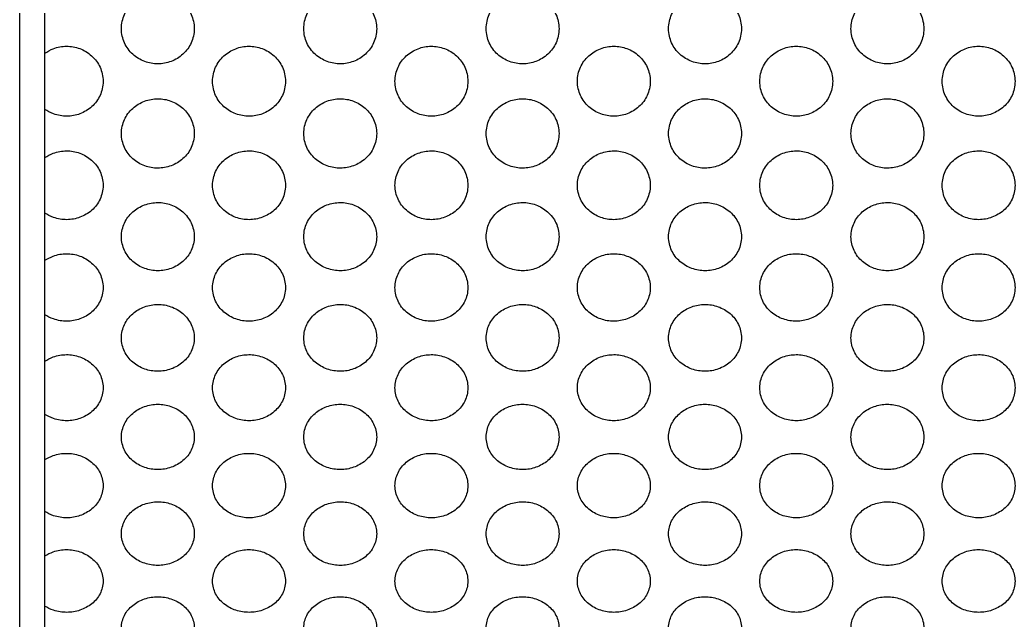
# Model space of a CAD drawing. Header units: millimetres. Extents: x 750 to 8479, y 2174 to 4333.
# Drawn here: x 2282 to 2391.2, y 3625.9 to 3691.7 of the extents above; entities that cross this region are included whole.
import ezdxf

# ---------------------------------------------------------------- set-up
doc = ezdxf.new("R2010")
doc.units = ezdxf.units.MM
doc.header["$LTSCALE"] = 153.67
doc.layers.add('02___PRT_ALL_AXES', color=7, linetype='CONTINUOUS')

msp = doc.modelspace()

# ---------------------------------------------------------------- linework, layer by layer
at = {"layer": '02___PRT_ALL_AXES', "linetype": 'Continuous'}
for p, q in [((2282.04045, 3495.98644), (2282.04045, 4020.65762)), ((2284.7516, 4011.78983), (2284.7516, 3504.85424))]:
    msp.add_line(p, q, dxfattribs=at)
for points in [[(2293.16421, 3690.76241), (2293.18605, 3691.33322), (2293.39803, 3692.35507), (2294.34098, 3693.64202), (2295.68085, 3694.45305), (2297.14755, 3694.72024), (2298.62142, 3694.46383), (2299.97591, 3693.65445), (2300.92905, 3692.36083), (2301.14258, 3691.33552), (2301.16421, 3690.76241)], [(2313.16421, 3690.76241), (2313.18605, 3691.33322), (2313.39803, 3692.35507), (2314.34098, 3693.64202), (2315.68085, 3694.45305), (2317.14755, 3694.72024), (2318.62142, 3694.46383), (2319.97591, 3693.65445), (2320.92905, 3692.36083), (2321.14258, 3691.33552), (2321.16421, 3690.76241)], [(2333.16421, 3690.76241), (2333.18605, 3691.33322), (2333.39803, 3692.35507), (2334.34098, 3693.64202), (2335.68085, 3694.45305), (2337.14755, 3694.72024), (2338.62142, 3694.46383), (2339.97591, 3693.65445), (2340.92905, 3692.36083), (2341.14258, 3691.33552), (2341.16421, 3690.76241)], [(2353.16421, 3690.76241), (2353.18605, 3691.33322), (2353.39803, 3692.35507), (2354.34098, 3693.64202), (2355.68085, 3694.45305), (2357.14755, 3694.72024), (2358.62142, 3694.46383), (2359.97591, 3693.65445), (2360.92905, 3692.36083), (2361.14258, 3691.33552), (2361.16421, 3690.76241)], [(2373.16421, 3690.76241), (2373.18605, 3691.33322), (2373.39803, 3692.35507), (2374.34098, 3693.64202), (2375.68085, 3694.45305), (2377.14755, 3694.72024), (2378.62142, 3694.46383), (2379.97591, 3693.65445), (2380.92905, 3692.36083), (2381.14258, 3691.33552), (2381.16421, 3690.76241)], [(2301.16421, 3690.76241), (2301.14237, 3690.19161), (2300.93039, 3689.17195), (2299.98744, 3687.89208), (2298.64757, 3687.08764), (2297.18087, 3686.82295), (2295.707, 3687.07696), (2294.35251, 3687.87973), (2293.39937, 3689.16621), (2293.18584, 3690.18931), (2293.16421, 3690.76241)], [(2321.16421, 3690.76241), (2321.14237, 3690.19161), (2320.93039, 3689.17195), (2319.98744, 3687.89208), (2318.64757, 3687.08764), (2317.18087, 3686.82295), (2315.707, 3687.07696), (2314.35251, 3687.87973), (2313.39937, 3689.16621), (2313.18584, 3690.18931), (2313.16421, 3690.76241)], [(2341.16421, 3690.76241), (2341.14237, 3690.19161), (2340.93039, 3689.17195), (2339.98744, 3687.89208), (2338.64757, 3687.08764), (2337.18087, 3686.82295), (2335.707, 3687.07696), (2334.35251, 3687.87973), (2333.39937, 3689.16621), (2333.18584, 3690.18931), (2333.16421, 3690.76241)], [(2361.16421, 3690.76241), (2361.14237, 3690.19161), (2360.93039, 3689.17195), (2359.98744, 3687.89208), (2358.64757, 3687.08764), (2357.18087, 3686.82295), (2355.707, 3687.07696), (2354.35251, 3687.87973), (2353.39937, 3689.16621), (2353.18584, 3690.18931), (2353.16421, 3690.76241)], [(2381.16421, 3690.76241), (2381.14237, 3690.19161), (2380.93039, 3689.17195), (2379.98744, 3687.89208), (2378.64757, 3687.08764), (2377.18087, 3686.82295), (2375.707, 3687.07696), (2374.35251, 3687.87973), (2373.39937, 3689.16621), (2373.18584, 3690.18931), (2373.16421, 3690.76241)], [(2303.16421, 3684.99191), (2303.18605, 3685.55867), (2303.39803, 3686.57336), (2304.34098, 3687.8515), (2305.68085, 3688.65707), (2307.14755, 3688.92248), (2308.62142, 3688.66778), (2309.97591, 3687.86384), (2310.92905, 3686.57908), (2311.14258, 3685.56095), (2311.16421, 3684.99191)], [(2323.16421, 3684.99191), (2323.18605, 3685.55867), (2323.39803, 3686.57336), (2324.34098, 3687.8515), (2325.68085, 3688.65707), (2327.14755, 3688.92248), (2328.62142, 3688.66778), (2329.97591, 3687.86384), (2330.92905, 3686.57908), (2331.14258, 3685.56095), (2331.16421, 3684.99191)], [(2343.16421, 3684.99191), (2343.18605, 3685.55867), (2343.39803, 3686.57336), (2344.34098, 3687.8515), (2345.68085, 3688.65707), (2347.14755, 3688.92248), (2348.62142, 3688.66778), (2349.97591, 3687.86384), (2350.92905, 3686.57908), (2351.14258, 3685.56095), (2351.16421, 3684.99191)], [(2363.16421, 3684.99191), (2363.18605, 3685.55867), (2363.39803, 3686.57336), (2364.34098, 3687.8515), (2365.68085, 3688.65707), (2367.14755, 3688.92248), (2368.62142, 3688.66778), (2369.97591, 3687.86384), (2370.92905, 3686.57908), (2371.14258, 3685.56095), (2371.16421, 3684.99191)], [(2383.16421, 3684.99191), (2383.18605, 3685.55867), (2383.39803, 3686.57336), (2384.34098, 3687.8515), (2385.68085, 3688.65707), (2387.14755, 3688.92248), (2388.62142, 3688.66778), (2389.97591, 3687.86384), (2390.92905, 3686.57908), (2391.14258, 3685.56095), (2391.16421, 3684.99191)], [(2311.16421, 3684.99191), (2311.14237, 3684.42516), (2310.93039, 3683.41285), (2309.98744, 3682.1424), (2308.64757, 3681.34397), (2307.18087, 3681.08128), (2305.707, 3681.33338), (2304.35251, 3682.13014), (2303.39937, 3683.40715), (2303.18584, 3684.42288), (2303.16421, 3684.99191)], [(2331.16421, 3684.99191), (2331.14237, 3684.42516), (2330.93039, 3683.41285), (2329.98744, 3682.1424), (2328.64757, 3681.34397), (2327.18087, 3681.08128), (2325.707, 3681.33338), (2324.35251, 3682.13014), (2323.39937, 3683.40715), (2323.18584, 3684.42288), (2323.16421, 3684.99191)], [(2351.16421, 3684.99191), (2351.14237, 3684.42516), (2350.93039, 3683.41285), (2349.98744, 3682.1424), (2348.64757, 3681.34397), (2347.18087, 3681.08128), (2345.707, 3681.33338), (2344.35251, 3682.13014), (2343.39937, 3683.40715), (2343.18584, 3684.42288), (2343.16421, 3684.99191)], [(2371.16421, 3684.99191), (2371.14237, 3684.42516), (2370.93039, 3683.41285), (2369.98744, 3682.1424), (2368.64757, 3681.34397), (2367.18087, 3681.08128), (2365.707, 3681.33338), (2364.35251, 3682.13014), (2363.39937, 3683.40715), (2363.18584, 3684.42288), (2363.16421, 3684.99191)], [(2391.16421, 3684.99191), (2391.14237, 3684.42516), (2390.93039, 3683.41285), (2389.98744, 3682.1424), (2388.64757, 3681.34397), (2387.18087, 3681.08128), (2385.707, 3681.33338), (2384.35251, 3682.13014), (2383.39937, 3683.40715), (2383.18584, 3684.42288), (2383.16421, 3684.99191)], [(2293.16421, 3679.26423), (2293.18605, 3679.82659), (2293.39803, 3680.83354), (2294.34098, 3682.10212), (2295.68085, 3682.90177), (2297.14755, 3683.16523), (2298.62142, 3682.91239), (2299.97591, 3682.11437), (2300.92905, 3680.83921), (2301.14258, 3679.82886), (2301.16421, 3679.26423)], [(2313.16421, 3679.26423), (2313.18605, 3679.82659), (2313.39803, 3680.83354), (2314.34098, 3682.10212), (2315.68085, 3682.90177), (2317.14755, 3683.16523), (2318.62142, 3682.91239), (2319.97591, 3682.11437), (2320.92905, 3680.83921), (2321.14258, 3679.82886), (2321.16421, 3679.26423)], [(2333.16421, 3679.26423), (2333.18605, 3679.82659), (2333.39803, 3680.83354), (2334.34098, 3682.10212), (2335.68085, 3682.90177), (2337.14755, 3683.16523), (2338.62142, 3682.91239), (2339.97591, 3682.11437), (2340.92905, 3680.83921), (2341.14258, 3679.82886), (2341.16421, 3679.26423)], [(2353.16421, 3679.26423), (2353.18605, 3679.82659), (2353.39803, 3680.83354), (2354.34098, 3682.10212), (2355.68085, 3682.90177), (2357.14755, 3683.16523), (2358.62142, 3682.91239), (2359.97591, 3682.11437), (2360.92905, 3680.83921), (2361.14258, 3679.82886), (2361.16421, 3679.26423)], [(2373.16421, 3679.26423), (2373.18605, 3679.82659), (2373.39803, 3680.83354), (2374.34098, 3682.10212), (2375.68085, 3682.90177), (2377.14755, 3683.16523), (2378.62142, 3682.91239), (2379.97591, 3682.11437), (2380.92905, 3680.83921), (2381.14258, 3679.82886), (2381.16421, 3679.26423)], [(2301.16421, 3679.26423), (2301.14237, 3678.70186), (2300.93039, 3677.69748), (2299.98744, 3676.43719), (2298.64757, 3675.64525), (2297.18087, 3675.3847), (2295.707, 3675.63474), (2294.35251, 3676.42503), (2293.39937, 3677.69183), (2293.18584, 3678.6996), (2293.16421, 3679.26423)], [(2321.16421, 3679.26423), (2321.14237, 3678.70186), (2320.93039, 3677.69748), (2319.98744, 3676.43719), (2318.64757, 3675.64525), (2317.18087, 3675.3847), (2315.707, 3675.63474), (2314.35251, 3676.42503), (2313.39937, 3677.69183), (2313.18584, 3678.6996), (2313.16421, 3679.26423)], [(2341.16421, 3679.26423), (2341.14237, 3678.70186), (2340.93039, 3677.69748), (2339.98744, 3676.43719), (2338.64757, 3675.64525), (2337.18087, 3675.3847), (2335.707, 3675.63474), (2334.35251, 3676.42503), (2333.39937, 3677.69183), (2333.18584, 3678.6996), (2333.16421, 3679.26423)], [(2361.16421, 3679.26423), (2361.14237, 3678.70186), (2360.93039, 3677.69748), (2359.98744, 3676.43719), (2358.64757, 3675.64525), (2357.18087, 3675.3847), (2355.707, 3675.63474), (2354.35251, 3676.42503), (2353.39937, 3677.69183), (2353.18584, 3678.6996), (2353.16421, 3679.26423)], [(2381.16421, 3679.26423), (2381.14237, 3678.70186), (2380.93039, 3677.69748), (2379.98744, 3676.43719), (2378.64757, 3675.64525), (2377.18087, 3675.3847), (2375.707, 3675.63474), (2374.35251, 3676.42503), (2373.39937, 3677.69183), (2373.18584, 3678.6996), (2373.16421, 3679.26423)], [(2303.16421, 3673.58269), (2303.18605, 3674.14035), (2303.39803, 3675.13896), (2304.34098, 3676.39723), (2305.68085, 3677.19049), (2307.14755, 3677.45186), (2308.62142, 3677.20103), (2309.97591, 3676.40939), (2310.92905, 3675.14458), (2311.14258, 3674.14259), (2311.16421, 3673.58269)], [(2323.16421, 3673.58269), (2323.18605, 3674.14035), (2323.39803, 3675.13896), (2324.34098, 3676.39723), (2325.68085, 3677.19049), (2327.14755, 3677.45186), (2328.62142, 3677.20103), (2329.97591, 3676.40939), (2330.92905, 3675.14458), (2331.14258, 3674.14259), (2331.16421, 3673.58269)], [(2343.16421, 3673.58269), (2343.18605, 3674.14035), (2343.39803, 3675.13896), (2344.34098, 3676.39723), (2345.68085, 3677.19049), (2347.14755, 3677.45186), (2348.62142, 3677.20103), (2349.97591, 3676.40939), (2350.92905, 3675.14458), (2351.14258, 3674.14259), (2351.16421, 3673.58269)], [(2363.16421, 3673.58269), (2363.18605, 3674.14035), (2363.39803, 3675.13896), (2364.34098, 3676.39723), (2365.68085, 3677.19049), (2367.14755, 3677.45186), (2368.62142, 3677.20103), (2369.97591, 3676.40939), (2370.92905, 3675.14458), (2371.14258, 3674.14259), (2371.16421, 3673.58269)], [(2383.16421, 3673.58269), (2383.18605, 3674.14035), (2383.39803, 3675.13896), (2384.34098, 3676.39723), (2385.68085, 3677.19049), (2387.14755, 3677.45186), (2388.62142, 3677.20103), (2389.97591, 3676.40939), (2390.92905, 3675.14458), (2391.14258, 3674.14259), (2391.16421, 3673.58269)], [(2311.16421, 3673.58269), (2311.14237, 3673.02504), (2310.93039, 3672.02918), (2309.98744, 3670.77979), (2308.64757, 3669.99479), (2307.18087, 3669.73655), (2305.707, 3669.98437), (2304.35251, 3670.76773), (2303.39937, 3672.02357), (2303.18584, 3673.02279), (2303.16421, 3673.58269)], [(2331.16421, 3673.58269), (2331.14237, 3673.02504), (2330.93039, 3672.02918), (2329.98744, 3670.77979), (2328.64757, 3669.99479), (2327.18087, 3669.73655), (2325.707, 3669.98437), (2324.35251, 3670.76773), (2323.39937, 3672.02357), (2323.18584, 3673.02279), (2323.16421, 3673.58269)], [(2351.16421, 3673.58269), (2351.14237, 3673.02504), (2350.93039, 3672.02918), (2349.98744, 3670.77979), (2348.64757, 3669.99479), (2347.18087, 3669.73655), (2345.707, 3669.98437), (2344.35251, 3670.76773), (2343.39937, 3672.02357), (2343.18584, 3673.02279), (2343.16421, 3673.58269)], [(2371.16421, 3673.58269), (2371.14237, 3673.02504), (2370.93039, 3672.02918), (2369.98744, 3670.77979), (2368.64757, 3669.99479), (2367.18087, 3669.73655), (2365.707, 3669.98437), (2364.35251, 3670.76773), (2363.39937, 3672.02357), (2363.18584, 3673.02279), (2363.16421, 3673.58269)], [(2391.16421, 3673.58269), (2391.14237, 3673.02504), (2390.93039, 3672.02918), (2389.98744, 3670.77979), (2388.64757, 3669.99479), (2387.18087, 3669.73655), (2385.707, 3669.98437), (2384.35251, 3670.76773), (2383.39937, 3672.02357), (2383.18584, 3673.02279), (2383.16421, 3673.58269)], [(2293.16421, 3667.95063), (2293.18605, 3668.50324), (2293.39803, 3669.49294), (2294.34098, 3670.74018), (2295.68085, 3671.52658), (2297.14755, 3671.78571), (2298.62142, 3671.53703), (2299.97591, 3670.75222), (2300.92905, 3669.49851), (2301.14258, 3668.50547), (2301.16421, 3667.95063)], [(2313.16421, 3667.95063), (2313.18605, 3668.50324), (2313.39803, 3669.49294), (2314.34098, 3670.74018), (2315.68085, 3671.52658), (2317.14755, 3671.78571), (2318.62142, 3671.53703), (2319.97591, 3670.75222), (2320.92905, 3669.49851), (2321.14258, 3668.50547), (2321.16421, 3667.95063)], [(2333.16421, 3667.95063), (2333.18605, 3668.50324), (2333.39803, 3669.49294), (2334.34098, 3670.74018), (2335.68085, 3671.52658), (2337.14755, 3671.78571), (2338.62142, 3671.53703), (2339.97591, 3670.75222), (2340.92905, 3669.49851), (2341.14258, 3668.50547), (2341.16421, 3667.95063)], [(2353.16421, 3667.95063), (2353.18605, 3668.50324), (2353.39803, 3669.49294), (2354.34098, 3670.74018), (2355.68085, 3671.52658), (2357.14755, 3671.78571), (2358.62142, 3671.53703), (2359.97591, 3670.75222), (2360.92905, 3669.49851), (2361.14258, 3668.50547), (2361.16421, 3667.95063)], [(2373.16421, 3667.95063), (2373.18605, 3668.50324), (2373.39803, 3669.49294), (2374.34098, 3670.74018), (2375.68085, 3671.52658), (2377.14755, 3671.78571), (2378.62142, 3671.53703), (2379.97591, 3670.75222), (2380.92905, 3669.49851), (2381.14258, 3668.50547), (2381.16421, 3667.95063)], [(2301.16421, 3667.95063), (2301.14237, 3667.39801), (2300.93039, 3666.41126), (2299.98744, 3665.17349), (2298.64757, 3664.3959), (2297.18087, 3664.14011), (2295.707, 3664.38558), (2294.35251, 3665.16155), (2293.39937, 3666.4057), (2293.18584, 3667.39579), (2293.16421, 3667.95063)], [(2321.16421, 3667.95063), (2321.14237, 3667.39801), (2320.93039, 3666.41126), (2319.98744, 3665.17349), (2318.64757, 3664.3959), (2317.18087, 3664.14011), (2315.707, 3664.38558), (2314.35251, 3665.16155), (2313.39937, 3666.4057), (2313.18584, 3667.39579), (2313.16421, 3667.95063)], [(2341.16421, 3667.95063), (2341.14237, 3667.39801), (2340.93039, 3666.41126), (2339.98744, 3665.17349), (2338.64757, 3664.3959), (2337.18087, 3664.14011), (2335.707, 3664.38558), (2334.35251, 3665.16155), (2333.39937, 3666.4057), (2333.18584, 3667.39579), (2333.16421, 3667.95063)], [(2361.16421, 3667.95063), (2361.14237, 3667.39801), (2360.93039, 3666.41126), (2359.98744, 3665.17349), (2358.64757, 3664.3959), (2357.18087, 3664.14011), (2355.707, 3664.38558), (2354.35251, 3665.16155), (2353.39937, 3666.4057), (2353.18584, 3667.39579), (2353.16421, 3667.95063)], [(2381.16421, 3667.95063), (2381.14237, 3667.39801), (2380.93039, 3666.41126), (2379.98744, 3665.17349), (2378.64757, 3664.3959), (2377.18087, 3664.14011), (2375.707, 3664.38558), (2374.35251, 3665.16155), (2373.39937, 3666.4057), (2373.18584, 3667.39579), (2373.16421, 3667.95063)], [(2303.16421, 3662.37132), (2303.18605, 3662.91858), (2303.39803, 3663.89877), (2304.34098, 3665.13425), (2305.68085, 3665.91334), (2307.14755, 3666.17007), (2308.62142, 3665.92369), (2309.97591, 3665.14619), (2310.92905, 3663.90429), (2311.14258, 3662.92078), (2311.16421, 3662.37132)], [(2323.16421, 3662.37132), (2323.18605, 3662.91858), (2323.39803, 3663.89877), (2324.34098, 3665.13425), (2325.68085, 3665.91334), (2327.14755, 3666.17007), (2328.62142, 3665.92369), (2329.97591, 3665.14619), (2330.92905, 3663.90429), (2331.14258, 3662.92078), (2331.16421, 3662.37132)], [(2343.16421, 3662.37132), (2343.18605, 3662.91858), (2343.39803, 3663.89877), (2344.34098, 3665.13425), (2345.68085, 3665.91334), (2347.14755, 3666.17007), (2348.62142, 3665.92369), (2349.97591, 3665.14619), (2350.92905, 3663.90429), (2351.14258, 3662.92078), (2351.16421, 3662.37132)], [(2363.16421, 3662.37132), (2363.18605, 3662.91858), (2363.39803, 3663.89877), (2364.34098, 3665.13425), (2365.68085, 3665.91334), (2367.14755, 3666.17007), (2368.62142, 3665.92369), (2369.97591, 3665.14619), (2370.92905, 3663.90429), (2371.14258, 3662.92078), (2371.16421, 3662.37132)], [(2383.16421, 3662.37132), (2383.18605, 3662.91858), (2383.39803, 3663.89877), (2384.34098, 3665.13425), (2385.68085, 3665.91334), (2387.14755, 3666.17007), (2388.62142, 3665.92369), (2389.97591, 3665.14619), (2390.92905, 3663.90429), (2391.14258, 3662.92078), (2391.16421, 3662.37132)], [(2311.16421, 3662.37132), (2311.14237, 3661.82407), (2310.93039, 3660.84699), (2309.98744, 3659.62157), (2308.64757, 3658.85184), (2307.18087, 3658.59865), (2305.707, 3658.84163), (2304.35251, 3659.60975), (2303.39937, 3660.84149), (2303.18584, 3661.82187), (2303.16421, 3662.37132)], [(2331.16421, 3662.37132), (2331.14237, 3661.82407), (2330.93039, 3660.84699), (2329.98744, 3659.62157), (2328.64757, 3658.85184), (2327.18087, 3658.59865), (2325.707, 3658.84163), (2324.35251, 3659.60975), (2323.39937, 3660.84149), (2323.18584, 3661.82187), (2323.16421, 3662.37132)], [(2351.16421, 3662.37132), (2351.14237, 3661.82407), (2350.93039, 3660.84699), (2349.98744, 3659.62157), (2348.64757, 3658.85184), (2347.18087, 3658.59865), (2345.707, 3658.84163), (2344.35251, 3659.60975), (2343.39937, 3660.84149), (2343.18584, 3661.82187), (2343.16421, 3662.37132)], [(2371.16421, 3662.37132), (2371.14237, 3661.82407), (2370.93039, 3660.84699), (2369.98744, 3659.62157), (2368.64757, 3658.85184), (2367.18087, 3658.59865), (2365.707, 3658.84163), (2364.35251, 3659.60975), (2363.39937, 3660.84149), (2363.18584, 3661.82187), (2363.16421, 3662.37132)], [(2391.16421, 3662.37132), (2391.14237, 3661.82407), (2390.93039, 3660.84699), (2389.98744, 3659.62157), (2388.64757, 3658.85184), (2387.18087, 3658.59865), (2385.707, 3658.84163), (2384.35251, 3659.60975), (2383.39937, 3660.84149), (2383.18584, 3661.82187), (2383.16421, 3662.37132)], [(2293.16421, 3656.84804), (2293.18605, 3657.38961), (2293.39803, 3658.35973), (2294.34098, 3659.58273), (2295.68085, 3660.35404), (2297.14755, 3660.60823), (2298.62142, 3660.36429), (2299.97591, 3659.59454), (2300.92905, 3658.3652), (2301.14258, 3657.39179), (2301.16421, 3656.84804)], [(2313.16421, 3656.84804), (2313.18605, 3657.38961), (2313.39803, 3658.35973), (2314.34098, 3659.58273), (2315.68085, 3660.35404), (2317.14755, 3660.60823), (2318.62142, 3660.36429), (2319.97591, 3659.59454), (2320.92905, 3658.3652), (2321.14258, 3657.39179), (2321.16421, 3656.84804)], [(2333.16421, 3656.84804), (2333.18605, 3657.38961), (2333.39803, 3658.35973), (2334.34098, 3659.58273), (2335.68085, 3660.35404), (2337.14755, 3660.60823), (2338.62142, 3660.36429), (2339.97591, 3659.59454), (2340.92905, 3658.3652), (2341.14258, 3657.39179), (2341.16421, 3656.84804)], [(2353.16421, 3656.84804), (2353.18605, 3657.38961), (2353.39803, 3658.35973), (2354.34098, 3659.58273), (2355.68085, 3660.35404), (2357.14755, 3660.60823), (2358.62142, 3660.36429), (2359.97591, 3659.59454), (2360.92905, 3658.3652), (2361.14258, 3657.39179), (2361.16421, 3656.84804)], [(2373.16421, 3656.84804), (2373.18605, 3657.38961), (2373.39803, 3658.35973), (2374.34098, 3659.58273), (2375.68085, 3660.35404), (2377.14755, 3660.60823), (2378.62142, 3660.36429), (2379.97591, 3659.59454), (2380.92905, 3658.3652), (2381.14258, 3657.39179), (2381.16421, 3656.84804)], [(2301.16421, 3656.84804), (2301.14237, 3656.30646), (2300.93039, 3655.33964), (2299.98744, 3654.12728), (2298.64757, 3653.36585), (2297.18087, 3653.11541), (2295.707, 3653.35575), (2294.35251, 3654.11558), (2293.39937, 3655.33419), (2293.18584, 3656.30428), (2293.16421, 3656.84804)], [(2321.16421, 3656.84804), (2321.14237, 3656.30646), (2320.93039, 3655.33964), (2319.98744, 3654.12728), (2318.64757, 3653.36585), (2317.18087, 3653.11541), (2315.707, 3653.35575), (2314.35251, 3654.11558), (2313.39937, 3655.33419), (2313.18584, 3656.30428), (2313.16421, 3656.84804)], [(2341.16421, 3656.84804), (2341.14237, 3656.30646), (2340.93039, 3655.33964), (2339.98744, 3654.12728), (2338.64757, 3653.36585), (2337.18087, 3653.11541), (2335.707, 3653.35575), (2334.35251, 3654.11558), (2333.39937, 3655.33419), (2333.18584, 3656.30428), (2333.16421, 3656.84804)], [(2361.16421, 3656.84804), (2361.14237, 3656.30646), (2360.93039, 3655.33964), (2359.98744, 3654.12728), (2358.64757, 3653.36585), (2357.18087, 3653.11541), (2355.707, 3653.35575), (2354.35251, 3654.11558), (2353.39937, 3655.33419), (2353.18584, 3656.30428), (2353.16421, 3656.84804)], [(2381.16421, 3656.84804), (2381.14237, 3656.30646), (2380.93039, 3655.33964), (2379.98744, 3654.12728), (2378.64757, 3653.36585), (2377.18087, 3653.11541), (2375.707, 3653.35575), (2374.35251, 3654.11558), (2373.39937, 3655.33419), (2373.18584, 3656.30428), (2373.16421, 3656.84804)], [(2303.16421, 3651.38399), (2303.18605, 3651.91956), (2303.39803, 3652.87905), (2304.34098, 3654.08885), (2305.68085, 3654.85194), (2307.14755, 3655.10344), (2308.62142, 3654.86208), (2309.97591, 3654.10054), (2310.92905, 3652.88446), (2311.14258, 3651.92172), (2311.16421, 3651.38399)], [(2323.16421, 3651.38399), (2323.18605, 3651.91956), (2323.39803, 3652.87905), (2324.34098, 3654.08885), (2325.68085, 3654.85194), (2327.14755, 3655.10344), (2328.62142, 3654.86208), (2329.97591, 3654.10054), (2330.92905, 3652.88446), (2331.14258, 3651.92172), (2331.16421, 3651.38399)], [(2343.16421, 3651.38399), (2343.18605, 3651.91956), (2343.39803, 3652.87905), (2344.34098, 3654.08885), (2345.68085, 3654.85194), (2347.14755, 3655.10344), (2348.62142, 3654.86208), (2349.97591, 3654.10054), (2350.92905, 3652.88446), (2351.14258, 3651.92172), (2351.16421, 3651.38399)], [(2363.16421, 3651.38399), (2363.18605, 3651.91956), (2363.39803, 3652.87905), (2364.34098, 3654.08885), (2365.68085, 3654.85194), (2367.14755, 3655.10344), (2368.62142, 3654.86208), (2369.97591, 3654.10054), (2370.92905, 3652.88446), (2371.14258, 3651.92172), (2371.16421, 3651.38399)], [(2383.16421, 3651.38399), (2383.18605, 3651.91956), (2383.39803, 3652.87905), (2384.34098, 3654.08885), (2385.68085, 3654.85194), (2387.14755, 3655.10344), (2388.62142, 3654.86208), (2389.97591, 3654.10054), (2390.92905, 3652.88446), (2391.14258, 3651.92172), (2391.16421, 3651.38399)], [(2311.16421, 3651.38399), (2311.14237, 3650.84841), (2310.93039, 3649.8924), (2309.98744, 3648.69381), (2308.64757, 3647.94114), (2307.18087, 3647.69359), (2305.707, 3647.93115), (2304.35251, 3648.68225), (2303.39937, 3649.88702), (2303.18584, 3650.84626), (2303.16421, 3651.38399)], [(2331.16421, 3651.38399), (2331.14237, 3650.84841), (2330.93039, 3649.8924), (2329.98744, 3648.69381), (2328.64757, 3647.94114), (2327.18087, 3647.69359), (2325.707, 3647.93115), (2324.35251, 3648.68225), (2323.39937, 3649.88702), (2323.18584, 3650.84626), (2323.16421, 3651.38399)], [(2351.16421, 3651.38399), (2351.14237, 3650.84841), (2350.93039, 3649.8924), (2349.98744, 3648.69381), (2348.64757, 3647.94114), (2347.18087, 3647.69359), (2345.707, 3647.93115), (2344.35251, 3648.68225), (2343.39937, 3649.88702), (2343.18584, 3650.84626), (2343.16421, 3651.38399)], [(2371.16421, 3651.38399), (2371.14237, 3650.84841), (2370.93039, 3649.8924), (2369.98744, 3648.69381), (2368.64757, 3647.94114), (2367.18087, 3647.69359), (2365.707, 3647.93115), (2364.35251, 3648.68225), (2363.39937, 3649.88702), (2363.18584, 3650.84626), (2363.16421, 3651.38399)], [(2391.16421, 3651.38399), (2391.14237, 3650.84841), (2390.93039, 3649.8924), (2389.98744, 3648.69381), (2388.64757, 3647.94114), (2387.18087, 3647.69359), (2385.707, 3647.93115), (2384.35251, 3648.68225), (2383.39937, 3649.88702), (2383.18584, 3650.84626), (2383.16421, 3651.38399)], [(2293.16421, 3645.98237), (2293.18605, 3646.51163), (2293.39803, 3647.45993), (2294.34098, 3648.65582), (2295.68085, 3649.41025), (2297.14755, 3649.65891), (2298.62142, 3649.42028), (2299.97591, 3648.66738), (2300.92905, 3647.46527), (2301.14258, 3646.51376), (2301.16421, 3645.98237)], [(2313.16421, 3645.98237), (2313.18605, 3646.51163), (2313.39803, 3647.45993), (2314.34098, 3648.65582), (2315.68085, 3649.41025), (2317.14755, 3649.65891), (2318.62142, 3649.42028), (2319.97591, 3648.66738), (2320.92905, 3647.46527), (2321.14258, 3646.51376), (2321.16421, 3645.98237)], [(2333.16421, 3645.98237), (2333.18605, 3646.51163), (2333.39803, 3647.45993), (2334.34098, 3648.65582), (2335.68085, 3649.41025), (2337.14755, 3649.65891), (2338.62142, 3649.42028), (2339.97591, 3648.66738), (2340.92905, 3647.46527), (2341.14258, 3646.51376), (2341.16421, 3645.98237)], [(2353.16421, 3645.98237), (2353.18605, 3646.51163), (2353.39803, 3647.45993), (2354.34098, 3648.65582), (2355.68085, 3649.41025), (2357.14755, 3649.65891), (2358.62142, 3649.42028), (2359.97591, 3648.66738), (2360.92905, 3647.46527), (2361.14258, 3646.51376), (2361.16421, 3645.98237)], [(2373.16421, 3645.98237), (2373.18605, 3646.51163), (2373.39803, 3647.45993), (2374.34098, 3648.65582), (2375.68085, 3649.41025), (2377.14755, 3649.65891), (2378.62142, 3649.42028), (2379.97591, 3648.66738), (2380.92905, 3647.46527), (2381.14258, 3646.51376), (2381.16421, 3645.98237)], [(2301.16421, 3645.98237), (2301.14237, 3645.4531), (2300.93039, 3644.50846), (2299.98744, 3643.32434), (2298.64757, 3642.58087), (2297.18087, 3642.33636), (2295.707, 3642.571), (2294.35251, 3643.31292), (2293.39937, 3644.50314), (2293.18584, 3645.45098), (2293.16421, 3645.98237)], [(2321.16421, 3645.98237), (2321.14237, 3645.4531), (2320.93039, 3644.50846), (2319.98744, 3643.32434), (2318.64757, 3642.58087), (2317.18087, 3642.33636), (2315.707, 3642.571), (2314.35251, 3643.31292), (2313.39937, 3644.50314), (2313.18584, 3645.45098), (2313.16421, 3645.98237)], [(2341.16421, 3645.98237), (2341.14237, 3645.4531), (2340.93039, 3644.50846), (2339.98744, 3643.32434), (2338.64757, 3642.58087), (2337.18087, 3642.33636), (2335.707, 3642.571), (2334.35251, 3643.31292), (2333.39937, 3644.50314), (2333.18584, 3645.45098), (2333.16421, 3645.98237)], [(2361.16421, 3645.98237), (2361.14237, 3645.4531), (2360.93039, 3644.50846), (2359.98744, 3643.32434), (2358.64757, 3642.58087), (2357.18087, 3642.33636), (2355.707, 3642.571), (2354.35251, 3643.31292), (2353.39937, 3644.50314), (2353.18584, 3645.45098), (2353.16421, 3645.98237)], [(2381.16421, 3645.98237), (2381.14237, 3645.4531), (2380.93039, 3644.50846), (2379.98744, 3643.32434), (2378.64757, 3642.58087), (2377.18087, 3642.33636), (2375.707, 3642.571), (2374.35251, 3643.31292), (2373.39937, 3644.50314), (2373.18584, 3645.45098), (2373.16421, 3645.98237)], [(2303.16421, 3640.64634), (2303.18605, 3641.16898), (2303.39803, 3642.10553), (2304.34098, 3643.28682), (2305.68085, 3644.03214), (2307.14755, 3644.27781), (2308.62142, 3644.04204), (2309.97591, 3643.29823), (2310.92905, 3642.1108), (2311.14258, 3641.17109), (2311.16421, 3640.64634)], [(2323.16421, 3640.64634), (2323.18605, 3641.16898), (2323.39803, 3642.10553), (2324.34098, 3643.28682), (2325.68085, 3644.03214), (2327.14755, 3644.27781), (2328.62142, 3644.04204), (2329.97591, 3643.29823), (2330.92905, 3642.1108), (2331.14258, 3641.17109), (2331.16421, 3640.64634)], [(2343.16421, 3640.64634), (2343.18605, 3641.16898), (2343.39803, 3642.10553), (2344.34098, 3643.28682), (2345.68085, 3644.03214), (2347.14755, 3644.27781), (2348.62142, 3644.04204), (2349.97591, 3643.29823), (2350.92905, 3642.1108), (2351.14258, 3641.17109), (2351.16421, 3640.64634)], [(2363.16421, 3640.64634), (2363.18605, 3641.16898), (2363.39803, 3642.10553), (2364.34098, 3643.28682), (2365.68085, 3644.03214), (2367.14755, 3644.27781), (2368.62142, 3644.04204), (2369.97591, 3643.29823), (2370.92905, 3642.1108), (2371.14258, 3641.17109), (2371.16421, 3640.64634)], [(2383.16421, 3640.64634), (2383.18605, 3641.16898), (2383.39803, 3642.10553), (2384.34098, 3643.28682), (2385.68085, 3644.03214), (2387.14755, 3644.27781), (2388.62142, 3644.04204), (2389.97591, 3643.29823), (2390.92905, 3642.1108), (2391.14258, 3641.17109), (2391.16421, 3640.64634)], [(2311.16421, 3640.64634), (2311.14237, 3640.12369), (2310.93039, 3639.19097), (2309.98744, 3638.02201), (2308.64757, 3637.28816), (2307.18087, 3637.04684), (2305.707, 3637.27843), (2304.35251, 3638.01074), (2303.39937, 3639.18572), (2303.18584, 3640.12159), (2303.16421, 3640.64634)], [(2331.16421, 3640.64634), (2331.14237, 3640.12369), (2330.93039, 3639.19097), (2329.98744, 3638.02201), (2328.64757, 3637.28816), (2327.18087, 3637.04684), (2325.707, 3637.27843), (2324.35251, 3638.01074), (2323.39937, 3639.18572), (2323.18584, 3640.12159), (2323.16421, 3640.64634)], [(2351.16421, 3640.64634), (2351.14237, 3640.12369), (2350.93039, 3639.19097), (2349.98744, 3638.02201), (2348.64757, 3637.28816), (2347.18087, 3637.04684), (2345.707, 3637.27843), (2344.35251, 3638.01074), (2343.39937, 3639.18572), (2343.18584, 3640.12159), (2343.16421, 3640.64634)], [(2371.16421, 3640.64634), (2371.14237, 3640.12369), (2370.93039, 3639.19097), (2369.98744, 3638.02201), (2368.64757, 3637.28816), (2367.18087, 3637.04684), (2365.707, 3637.27843), (2364.35251, 3638.01074), (2363.39937, 3639.18572), (2363.18584, 3640.12159), (2363.16421, 3640.64634)], [(2391.16421, 3640.64634), (2391.14237, 3640.12369), (2390.93039, 3639.19097), (2389.98744, 3638.02201), (2388.64757, 3637.28816), (2387.18087, 3637.04684), (2385.707, 3637.27843), (2384.35251, 3638.01074), (2383.39937, 3639.18572), (2383.18584, 3640.12159), (2383.16421, 3640.64634)], [(2293.16421, 3635.379), (2293.18605, 3635.89472), (2293.39803, 3636.81897), (2294.34098, 3637.98497), (2295.68085, 3638.72075), (2297.14755, 3638.9633), (2298.62142, 3638.73053), (2299.97591, 3637.99624), (2300.92905, 3636.82418), (2301.14258, 3635.8968), (2301.16421, 3635.379)], [(2313.16421, 3635.379), (2313.18605, 3635.89472), (2313.39803, 3636.81897), (2314.34098, 3637.98497), (2315.68085, 3638.72075), (2317.14755, 3638.9633), (2318.62142, 3638.73053), (2319.97591, 3637.99624), (2320.92905, 3636.82418), (2321.14258, 3635.8968), (2321.16421, 3635.379)], [(2333.16421, 3635.379), (2333.18605, 3635.89472), (2333.39803, 3636.81897), (2334.34098, 3637.98497), (2335.68085, 3638.72075), (2337.14755, 3638.9633), (2338.62142, 3638.73053), (2339.97591, 3637.99624), (2340.92905, 3636.82418), (2341.14258, 3635.8968), (2341.16421, 3635.379)], [(2353.16421, 3635.379), (2353.18605, 3635.89472), (2353.39803, 3636.81897), (2354.34098, 3637.98497), (2355.68085, 3638.72075), (2357.14755, 3638.9633), (2358.62142, 3638.73053), (2359.97591, 3637.99624), (2360.92905, 3636.82418), (2361.14258, 3635.8968), (2361.16421, 3635.379)], [(2373.16421, 3635.379), (2373.18605, 3635.89472), (2373.39803, 3636.81897), (2374.34098, 3637.98497), (2375.68085, 3638.72075), (2377.14755, 3638.9633), (2378.62142, 3638.73053), (2379.97591, 3637.99624), (2380.92905, 3636.82418), (2381.14258, 3635.8968), (2381.16421, 3635.379)], [(2301.16421, 3635.379), (2301.14237, 3634.86328), (2300.93039, 3633.94303), (2299.98744, 3632.78991), (2298.64757, 3632.06612), (2297.18087, 3631.82812), (2295.707, 3632.05651), (2294.35251, 3632.77879), (2293.39937, 3633.93785), (2293.18584, 3634.8612), (2293.16421, 3635.379)], [(2321.16421, 3635.379), (2321.14237, 3634.86328), (2320.93039, 3633.94303), (2319.98744, 3632.78991), (2318.64757, 3632.06612), (2317.18087, 3631.82812), (2315.707, 3632.05651), (2314.35251, 3632.77879), (2313.39937, 3633.93785), (2313.18584, 3634.8612), (2313.16421, 3635.379)], [(2341.16421, 3635.379), (2341.14237, 3634.86328), (2340.93039, 3633.94303), (2339.98744, 3632.78991), (2338.64757, 3632.06612), (2337.18087, 3631.82812), (2335.707, 3632.05651), (2334.35251, 3632.77879), (2333.39937, 3633.93785), (2333.18584, 3634.8612), (2333.16421, 3635.379)], [(2361.16421, 3635.379), (2361.14237, 3634.86328), (2360.93039, 3633.94303), (2359.98744, 3632.78991), (2358.64757, 3632.06612), (2357.18087, 3631.82812), (2355.707, 3632.05651), (2354.35251, 3632.77879), (2353.39937, 3633.93785), (2353.18584, 3634.8612), (2353.16421, 3635.379)], [(2381.16421, 3635.379), (2381.14237, 3634.86328), (2380.93039, 3633.94303), (2379.98744, 3632.78991), (2378.64757, 3632.06612), (2377.18087, 3631.82812), (2375.707, 3632.05651), (2374.35251, 3632.77879), (2373.39937, 3633.93785), (2373.18584, 3634.8612), (2373.16421, 3635.379)], [(2303.16421, 3630.18344), (2303.18605, 3630.69194), (2303.39803, 3631.60335), (2304.34098, 3632.75338), (2305.68085, 3633.47918), (2307.14755, 3633.71846), (2308.62142, 3633.48883), (2309.97591, 3632.76449), (2310.92905, 3631.60848), (2311.14258, 3630.69398), (2311.16421, 3630.18344)], [(2323.16421, 3630.18344), (2323.18605, 3630.69194), (2323.39803, 3631.60335), (2324.34098, 3632.75338), (2325.68085, 3633.47918), (2327.14755, 3633.71846), (2328.62142, 3633.48883), (2329.97591, 3632.76449), (2330.92905, 3631.60848), (2331.14258, 3630.69398), (2331.16421, 3630.18344)], [(2343.16421, 3630.18344), (2343.18605, 3630.69194), (2343.39803, 3631.60335), (2344.34098, 3632.75338), (2345.68085, 3633.47918), (2347.14755, 3633.71846), (2348.62142, 3633.48883), (2349.97591, 3632.76449), (2350.92905, 3631.60848), (2351.14258, 3630.69398), (2351.16421, 3630.18344)], [(2363.16421, 3630.18344), (2363.18605, 3630.69194), (2363.39803, 3631.60335), (2364.34098, 3632.75338), (2365.68085, 3633.47918), (2367.14755, 3633.71846), (2368.62142, 3633.48883), (2369.97591, 3632.76449), (2370.92905, 3631.60848), (2371.14258, 3630.69398), (2371.16421, 3630.18344)], [(2383.16421, 3630.18344), (2383.18605, 3630.69194), (2383.39803, 3631.60335), (2384.34098, 3632.75338), (2385.68085, 3633.47918), (2387.14755, 3633.71846), (2388.62142, 3633.48883), (2389.97591, 3632.76449), (2390.92905, 3631.60848), (2391.14258, 3630.69398), (2391.16421, 3630.18344)], [(2311.16421, 3630.18344), (2311.14237, 3629.67494), (2310.93039, 3628.7677), (2309.98744, 3627.6311), (2308.64757, 3626.91778), (2307.18087, 3626.68324), (2305.707, 3626.90832), (2304.35251, 3627.62014), (2303.39937, 3628.76259), (2303.18584, 3629.6729), (2303.16421, 3630.18344)], [(2331.16421, 3630.18344), (2331.14237, 3629.67494), (2330.93039, 3628.7677), (2329.98744, 3627.6311), (2328.64757, 3626.91778), (2327.18087, 3626.68324), (2325.707, 3626.90832), (2324.35251, 3627.62014), (2323.39937, 3628.76259), (2323.18584, 3629.6729), (2323.16421, 3630.18344)], [(2351.16421, 3630.18344), (2351.14237, 3629.67494), (2350.93039, 3628.7677), (2349.98744, 3627.6311), (2348.64757, 3626.91778), (2347.18087, 3626.68324), (2345.707, 3626.90832), (2344.35251, 3627.62014), (2343.39937, 3628.76259), (2343.18584, 3629.6729), (2343.16421, 3630.18344)], [(2371.16421, 3630.18344), (2371.14237, 3629.67494), (2370.93039, 3628.7677), (2369.98744, 3627.6311), (2368.64757, 3626.91778), (2367.18087, 3626.68324), (2365.707, 3626.90832), (2364.35251, 3627.62014), (2363.39937, 3628.76259), (2363.18584, 3629.6729), (2363.16421, 3630.18344)], [(2391.16421, 3630.18344), (2391.14237, 3629.67494), (2390.93039, 3628.7677), (2389.98744, 3627.6311), (2388.64757, 3626.91778), (2387.18087, 3626.68324), (2385.707, 3626.90832), (2384.35251, 3627.62014), (2383.39937, 3628.76259), (2383.18584, 3629.6729), (2383.16421, 3630.18344)], [(2293.16421, 3625.06269), (2293.18605, 3625.56366), (2293.39803, 3626.46171), (2294.34098, 3627.59509), (2295.68085, 3628.3105), (2297.14755, 3628.54637), (2298.62142, 3628.32001), (2299.97591, 3627.60604), (2300.92905, 3626.46677), (2301.14258, 3625.56568), (2301.16421, 3625.06269)], [(2313.16421, 3625.06269), (2313.18605, 3625.56366), (2313.39803, 3626.46171), (2314.34098, 3627.59509), (2315.68085, 3628.3105), (2317.14755, 3628.54637), (2318.62142, 3628.32001), (2319.97591, 3627.60604), (2320.92905, 3626.46677), (2321.14258, 3625.56568), (2321.16421, 3625.06269)], [(2333.16421, 3625.06269), (2333.18605, 3625.56366), (2333.39803, 3626.46171), (2334.34098, 3627.59509), (2335.68085, 3628.3105), (2337.14755, 3628.54637), (2338.62142, 3628.32001), (2339.97591, 3627.60604), (2340.92905, 3626.46677), (2341.14258, 3625.56568), (2341.16421, 3625.06269)], [(2353.16421, 3625.06269), (2353.18605, 3625.56366), (2353.39803, 3626.46171), (2354.34098, 3627.59509), (2355.68085, 3628.3105), (2357.14755, 3628.54637), (2358.62142, 3628.32001), (2359.97591, 3627.60604), (2360.92905, 3626.46677), (2361.14258, 3625.56568), (2361.16421, 3625.06269)], [(2373.16421, 3625.06269), (2373.18605, 3625.56366), (2373.39803, 3626.46171), (2374.34098, 3627.59509), (2375.68085, 3628.3105), (2377.14755, 3628.54637), (2378.62142, 3628.32001), (2379.97591, 3627.60604), (2380.92905, 3626.46677), (2381.14258, 3625.56568), (2381.16421, 3625.06269)]]:
    msp.add_open_spline(points, degree=3, dxfattribs=at)
for points, knots in [([(2284.75143, 3688.05306), (2285.04675, 3688.2673), (2285.82173, 3688.68256), (2287.14755, 3688.92248), (2288.62142, 3688.66778), (2289.97591, 3687.86384), (2290.92905, 3686.57908), (2291.14258, 3685.56095), (2291.16421, 3684.99191)], [0, 0, 0, 0, 0.124627055, 0.299701644, 0.474776233, 0.649850822, 0.824925411, 1, 1, 1, 1]), ([(2291.16421, 3684.99191), (2291.14237, 3684.42516), (2290.93039, 3683.41285), (2289.98744, 3682.1424), (2288.64757, 3681.34397), (2287.18087, 3681.08128), (2285.84226, 3681.31024), (2285.05413, 3681.72519), (2284.7513, 3681.94313)], [0, 0, 0, 0, 0.174682226, 0.349364452, 0.524046678, 0.698728904, 0.873411129, 1, 1, 1, 1]), ([(2284.75143, 3676.59573), (2285.04675, 3676.80668), (2285.82173, 3677.21559), (2287.14755, 3677.45186), (2288.62142, 3677.20103), (2289.97591, 3676.40939), (2290.92905, 3675.14458), (2291.14258, 3674.14259), (2291.16421, 3673.58269)], [0, 0, 0, 0, 0.124627055, 0.299701644, 0.474776233, 0.649850822, 0.824925411, 1, 1, 1, 1]), ([(2291.16421, 3673.58269), (2291.14237, 3673.02504), (2290.93039, 3672.02918), (2289.98744, 3670.77979), (2288.64757, 3669.99479), (2287.18087, 3669.73655), (2285.84226, 3669.96163), (2285.05413, 3670.3696), (2284.7513, 3670.58389)], [0, 0, 0, 0, 0.174682226, 0.349364452, 0.524046678, 0.698728904, 0.873411129, 1, 1, 1, 1]), ([(2284.75143, 3665.32922), (2285.04675, 3665.53638), (2285.82173, 3665.93799), (2287.14755, 3666.17007), (2288.62142, 3665.92369), (2289.97591, 3665.14619), (2290.92905, 3663.90429), (2291.14258, 3662.92078), (2291.16421, 3662.37132)], [0, 0, 0, 0, 0.124627055, 0.299701644, 0.474776233, 0.649850822, 0.824925411, 1, 1, 1, 1]), ([(2291.16421, 3662.37132), (2291.14237, 3661.82407), (2290.93039, 3660.84699), (2289.98744, 3659.62157), (2288.64757, 3658.85184), (2287.18087, 3658.59865), (2285.84226, 3658.81933), (2285.05413, 3659.21936), (2284.7513, 3659.42951)], [0, 0, 0, 0, 0.174682226, 0.349364452, 0.524046678, 0.698728904, 0.873411129, 1, 1, 1, 1]), ([(2284.75143, 3654.27984), (2285.04675, 3654.48272), (2285.82173, 3654.8761), (2287.14755, 3655.10344), (2288.62142, 3654.86208), (2289.97591, 3654.10054), (2290.92905, 3652.88446), (2291.14258, 3651.92172), (2291.16421, 3651.38399)], [0, 0, 0, 0, 0.124627055, 0.299701644, 0.474776233, 0.649850822, 0.824925411, 1, 1, 1, 1]), ([(2291.16421, 3651.38399), (2291.14237, 3650.84841), (2290.93039, 3649.8924), (2289.98744, 3648.69381), (2288.64757, 3647.94114), (2287.18087, 3647.69359), (2285.84226, 3647.90935), (2285.05413, 3648.30051), (2284.7513, 3648.50602)], [0, 0, 0, 0, 0.174682226, 0.349364452, 0.524046678, 0.698728904, 0.873411129, 1, 1, 1, 1]), ([(2284.75143, 3643.47338), (2285.04675, 3643.67152), (2285.82173, 3644.05574), (2287.14755, 3644.27781), (2288.62142, 3644.04204), (2289.97591, 3643.29823), (2290.92905, 3642.1108), (2291.14258, 3641.17109), (2291.16421, 3640.64634)], [0, 0, 0, 0, 0.124627055, 0.299701644, 0.474776233, 0.649850822, 0.824925411, 1, 1, 1, 1]), ([(2291.16421, 3640.64634), (2291.14237, 3640.12369), (2290.93039, 3639.19097), (2289.98744, 3638.02201), (2288.64757, 3637.28816), (2287.18087, 3637.04684), (2285.84226, 3637.25717), (2285.05413, 3637.63855), (2284.7513, 3637.83894)], [0, 0, 0, 0, 0.174682226, 0.349364452, 0.524046678, 0.698728904, 0.873411129, 1, 1, 1, 1]), ([(2284.75143, 3632.93507), (2285.04675, 3633.12801), (2285.82173, 3633.50217), (2287.14755, 3633.71846), (2288.62142, 3633.48883), (2289.97591, 3632.76449), (2290.92905, 3631.60848), (2291.14258, 3630.69398), (2291.16421, 3630.18344)], [0, 0, 0, 0, 0.124627055, 0.299701644, 0.474776233, 0.649850822, 0.824925411, 1, 1, 1, 1]), ([(2291.16421, 3630.18344), (2291.14237, 3629.67494), (2290.93039, 3628.7677), (2289.98744, 3627.6311), (2288.64757, 3626.91778), (2287.18087, 3626.68324), (2285.84226, 3626.88766), (2285.05413, 3627.25836), (2284.7513, 3627.45317)], [0, 0, 0, 0, 0.174682226, 0.349364452, 0.524046678, 0.698728904, 0.873411129, 1, 1, 1, 1])]:
    msp.add_open_spline(points, degree=3, knots=knots, dxfattribs=at)

doc.saveas('drawing.dxf')
